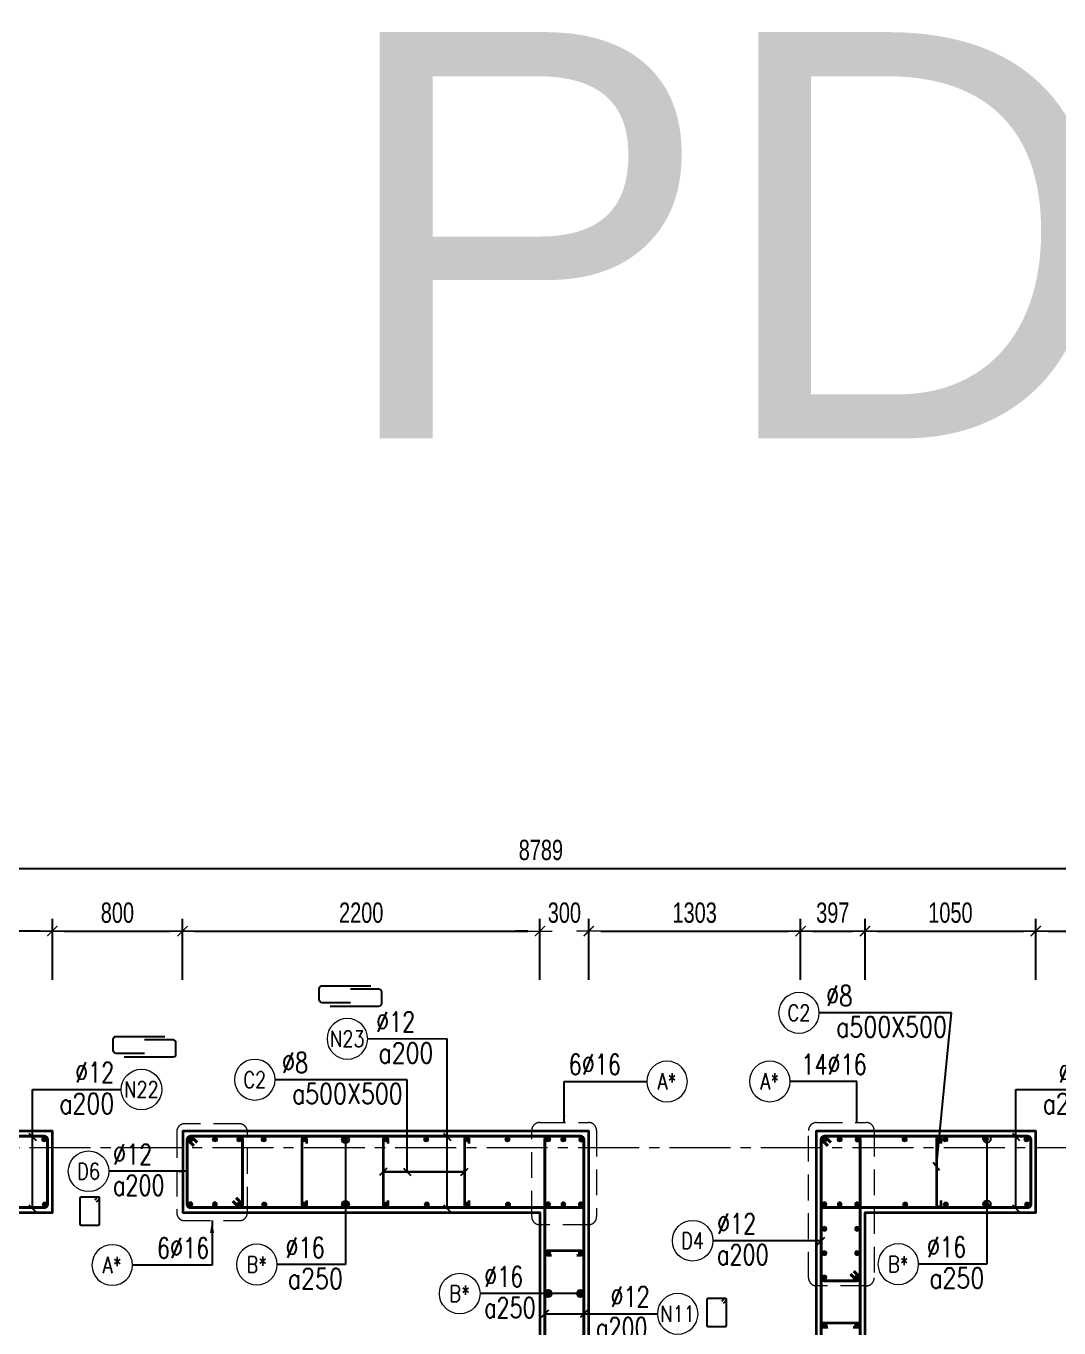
# Model space of a CAD drawing. Header units: millimetres. Extents: x 738475 to 1279438, y -34239 to 156422.
# Drawn here: x 1065510 to 1071865, y 109788 to 117798 of the extents above; entities that cross this region are included whole.
import ezdxf
from ezdxf.enums import TextEntityAlignment as Align

# ---------------------------------------------------------------- set-up
doc = ezdxf.new("R2010")
doc.units = ezdxf.units.MM
doc.header["$MEASUREMENT"] = 0
doc.linetypes.add('HIDDEN2', pattern=[4.7625, 3.175, -1.5875])
doc.linetypes.add('HT_Grid$0$CENTER2', pattern=[1.125, 0.75, -0.125, 0.125, -0.125])
doc.layers.get('0').update_dxf_attribs({"lineweight": 20})
doc.layers.get('Defpoints').update_dxf_attribs({"color": 151, "lineweight": 9})
for name, color, linetype, lineweight in [('HT_Grid$0$NDC_S_AXIS', 5, 'HT_Grid$0$CENTER2', 13), ('KC-LEADER', 153, 'Continuous', 18), ('KC-THEP', 6, 'Continuous', 40), ('NDC_S_DIM', 1, 'Continuous', 15), ('NDC_S_ENG TEXT', 2, 'Continuous', 20), ('NDC_S_HIDDEN', 8, 'HIDDEN2', 13), ('NDC_S_LEADER', 1, 'Continuous', 15), ('NDC_S_REBAR', 4, 'Continuous', 35), ('NDC_S_STIRRUP', 4, 'Continuous', 40), ('NDC_S_VN TEXT', 7, 'Continuous', 20), ('NDC_S_WALL', 6, 'Continuous', 35), ('OF_Core wall_1.2(B1-19F)$0$NDC_S_WALL', 6, 'Continuous', 35)]:
    doc.layers.add(name, color=color, linetype=linetype, lineweight=lineweight)
doc.layers.add('Leader', color=6, linetype='Continuous')
doc.layers.add('Ligature', color=1, linetype='Continuous')
doc.styles.add('NDC_ARIAL', font='arial.ttf', dxfattribs={"width": 0.85})
doc.styles.add('NDC_DIM', font='', dxfattribs={"width": 0.75})
doc.styles.add('NDC_EN TXT', font='romans.shx', dxfattribs={"width": 0.8})
doc.styles.get("Standard").update_dxf_attribs({"font": 'arial.ttf'})
doc.styles.get('NDC_DIM').set_extended_font_data('Dotum')
doc.dimstyles.new('NDC_1-50', dxfattribs={"dimscale": 50, "dimtxt": 2.5, "dimasz": 1, "dimexe": 1.5, "dimexo": 0, "dimgap": 0.8, "dimtad": 1, "dimdec": 0, "dimdsep": 46, "dimtxsty": 'NDC_ARIAL', "dimblk": 'DIMMARK', "dimcen": 49999.938995, "dimdle": 1.5, "dimclrd": 1, "dimclre": 1, "dimclrt": 3, "dimadec": 0, "dimazin": 0, "dimtfac": 1, "dimtdec": 0, "dimtix": 1, "dimtmove": 2, "dimatfit": 3, "dimfxl": 1, "dimarcsym": 0})
doc.dimstyles.new('NDC_dim_30', dxfattribs={"dimscale": 30, "dimtxt": 2.5, "dimasz": 1.5, "dimexe": 1.5, "dimexo": 2.5, "dimgap": 1, "dimtad": 1, "dimdec": 0, "dimzin": 0, "dimdsep": 46, "dimtxsty": 'NDC_DIM', "dimblk": 'DIMMARK', "dimcen": 0.09, "dimdle": 1.2, "dimclrd": 1, "dimclre": 1, "dimclrt": 3, "dimadec": 0, "dimazin": 0, "dimtfac": 1, "dimtdec": 0, "dimtix": 1, "dimtofl": 0, "dimtmove": 0, "dimatfit": 3, "dimfxl": 6, "dimfxlon": 1, "dimtolj": 1, "dimtzin": 0, "dimarcsym": 0})
doc.dimstyles.new('NDC_dim_50', dxfattribs={"dimscale": 50, "dimtxt": 2.5, "dimasz": 1.5, "dimexe": 1.5, "dimexo": 2.5, "dimgap": 1, "dimtad": 1, "dimdec": 0, "dimzin": 0, "dimdsep": 46, "dimtxsty": 'NDC_DIM', "dimblk": 'DIMMARK', "dimcen": 0.09, "dimdle": 1.2, "dimclrd": 1, "dimclre": 1, "dimclrt": 3, "dimadec": 0, "dimazin": 0, "dimtfac": 1, "dimtdec": 0, "dimtix": 1, "dimtofl": 0, "dimtmove": 0, "dimatfit": 3, "dimfxl": 6, "dimfxlon": 1, "dimtolj": 1, "dimtzin": 0, "dimarcsym": 0})

# ---------------------------------------------------------------- blocks, each defined once
blk = doc.blocks.new('THEP')
at = {"layer": 'KC-LEADER', "color": 6}
blk.add_circle((0, 0), 14, dxfattribs=at)
at = {"layer": 'KC-THEP'}
for p, q in [((-14, 0), (14, 0)), ((9.9, 9.9), (-9.9, -9.9)), ((-9.9, 9.9), (9.9, -9.9)), ((0, 14), (0, -14))]:
    blk.add_line(p, q, dxfattribs=at)
blk = doc.blocks.new('DIMMARK')
at = {"layer": 'NDC_S_DIM', "color": 1}
blk.add_line((-1.5, 0), (1, 0), dxfattribs=at)
at = {"layer": 'NDC_S_DIM', "color": 2, "const_width": 0.1}
blk.add_lwpolyline([(-0.42, -0.42), (0.42, 0.42)], dxfattribs=at)
blk = doc.blocks.new('*U10')
blk.add_circle((2.5, 0), 2.5)
at = {"layer": 'NDC_S_VN TEXT', "color": 3, "style": 'NDC_EN TXT'}
for tag, width, p in [('DK2', 0.75, (-0.85, 0.85)), ('KC2', 0.8, (-0.85, -2.97))]:
    blk.add_attdef(tag, text='', height=2.5, dxfattribs=dict(at, width=width)).set_placement(p, align=Align.RIGHT)
at = {"layer": 'NDC_S_VN TEXT', "color": 7, "style": 'NDC_EN TXT', "width": 0.8}
blk.add_attdef('SH3', text='', height=2, dxfattribs=at).set_placement((2.5, 0), align=Align.MIDDLE)
blk = doc.blocks.new('*U13')
blk.add_circle((-2.5, 0), 2.5)
at = {"layer": 'NDC_S_VN TEXT', "color": 3, "style": 'NDC_EN TXT', "width": 0.75}
blk.add_attdef('DK1', (0.5, 0.85), '', height=2.5, dxfattribs=at)
at = {"layer": 'NDC_S_VN TEXT', "color": 7, "style": 'NDC_EN TXT', "width": 0.8}
blk.add_attdef('SH2', text='', height=2, dxfattribs=at).set_placement((-2.5, 0), align=Align.MIDDLE)
blk = doc.blocks.new('*U11')
blk.add_circle((-2.5, 0), 2.5)
at = {"layer": 'NDC_S_VN TEXT', "color": 3, "style": 'NDC_EN TXT', "width": 0.75}
for tag, p in [('DK1', (0.5, 0.85)), ('KC1', (0.5, -2.97))]:
    blk.add_attdef(tag, p, '', height=2.5, dxfattribs=at)
at = {"layer": 'NDC_S_VN TEXT', "color": 7, "style": 'NDC_EN TXT', "width": 0.8}
blk.add_attdef('SH2', text='', height=2, dxfattribs=at).set_placement((-2.5, 0), align=Align.MIDDLE)
blk = doc.blocks.new('*D1025')
at = {"layer": 'Defpoints', "color": 0, "transparency": 16777216}
for p in [(1068971.7, 112229.5), (1068671.7, 110497.8), (1068971.7, 110497.8)]:
    blk.add_point(p, dxfattribs=at)
at = {"layer": 'NDC_S_DIM', "color": 1, "lineweight": -2, "transparency": 16777216}
for p, q in [((1068596.7, 112229.5), (1068521.7, 112229.5)), ((1068671.7, 111929.5), (1068671.7, 112304.5)), ((1068971.7, 111929.5), (1068971.7, 112304.5)), ((1069046.7, 112229.5), (1069121.7, 112229.5))]:
    blk.add_line(p, q, dxfattribs=at)
at = {"layer": 'NDC_S_DIM', "color": 1, "lineweight": -2, "transparency": 16777216, "xscale": 75, "yscale": 75, "zscale": 75}
blk.add_blockref('DIMMARK', (1068671.7, 112229.5), dxfattribs=at)
at = {"layer": 'NDC_S_DIM', "color": 1, "lineweight": -2, "transparency": 16777216, "xscale": 75, "yscale": 75, "zscale": 75, "rotation": 180}
blk.add_blockref('DIMMARK', (1068971.7, 112229.5), dxfattribs=at)
at = {"layer": 'NDC_S_DIM', "color": 3, "transparency": 16777216, "insert": (1068821.7, 112342.1), "char_height": 125, "attachment_point": 5, "style": 'NDC_DIM'}
blk.add_mtext('\\A1;300', dxfattribs=at)
blk = doc.blocks.new('*D1160')
at = {"layer": 'Defpoints', "color": 0, "transparency": 16777216}
for p in [(1066472, 112229.5), (1065671.7, 110967.8), (1066472, 110967.8)]:
    blk.add_point(p, dxfattribs=at)
at = {"layer": 'NDC_S_DIM', "color": 1, "lineweight": -2, "transparency": 16777216}
for p, q in [((1065671.7, 111929.5), (1065671.7, 112304.5)), ((1065746.7, 112229.5), (1066397, 112229.5)), ((1066472, 111929.5), (1066472, 112304.5))]:
    blk.add_line(p, q, dxfattribs=at)
at = {"layer": 'NDC_S_DIM', "color": 1, "lineweight": -2, "transparency": 16777216, "xscale": 75, "yscale": 75, "zscale": 75, "rotation": 180}
blk.add_blockref('DIMMARK', (1065671.7, 112229.5), dxfattribs=at)
at = {"layer": 'NDC_S_DIM', "color": 1, "lineweight": -2, "transparency": 16777216, "xscale": 75, "yscale": 75, "zscale": 75}
blk.add_blockref('DIMMARK', (1066472, 112229.5), dxfattribs=at)
at = {"layer": 'NDC_S_DIM', "color": 3, "transparency": 16777216, "insert": (1066071.8, 112342.1), "char_height": 125, "attachment_point": 5, "style": 'NDC_DIM'}
blk.add_mtext('\\A1;800', dxfattribs=at)
blk = doc.blocks.new('*D1026')
at = {"layer": 'Defpoints', "color": 0, "transparency": 16777216}
for p in [(1068671.7, 112229.5), (1066472, 110967.8), (1068671.7, 110497.8)]:
    blk.add_point(p, dxfattribs=at)
at = {"layer": 'NDC_S_DIM', "color": 1, "lineweight": -2, "transparency": 16777216}
for p, q in [((1066472, 111929.5), (1066472, 112304.5)), ((1066547, 112229.5), (1068596.7, 112229.5)), ((1068671.7, 111929.5), (1068671.7, 112304.5))]:
    blk.add_line(p, q, dxfattribs=at)
at = {"layer": 'NDC_S_DIM', "color": 1, "lineweight": -2, "transparency": 16777216, "xscale": 75, "yscale": 75, "zscale": 75, "rotation": 180}
blk.add_blockref('DIMMARK', (1066472, 112229.5), dxfattribs=at)
at = {"layer": 'NDC_S_DIM', "color": 1, "lineweight": -2, "transparency": 16777216, "xscale": 75, "yscale": 75, "zscale": 75}
blk.add_blockref('DIMMARK', (1068671.7, 112229.5), dxfattribs=at)
at = {"layer": 'NDC_S_DIM', "color": 3, "transparency": 16777216, "insert": (1067571.8, 112342.1), "char_height": 125, "attachment_point": 5, "style": 'NDC_DIM'}
blk.add_mtext('\\A1;2200', dxfattribs=at)
blk = doc.blocks.new('*D1161')
at = {"layer": 'Defpoints', "color": 0, "transparency": 16777216}
for p in [(1073071.7, 112615.3), (1073071.7, 111712.3), (1064282.8, 110918.1)]:
    blk.add_point(p, dxfattribs=at)
at = {"layer": 'NDC_S_DIM', "color": 1, "lineweight": -2, "transparency": 16777216}
for p, q in [((1064282.8, 112315.3), (1064282.8, 112690.3)), ((1073071.7, 112315.3), (1073071.7, 112690.3)), ((1064357.8, 112615.3), (1072996.7, 112615.3))]:
    blk.add_line(p, q, dxfattribs=at)
at = {"layer": 'NDC_S_DIM', "color": 1, "lineweight": -2, "transparency": 16777216, "xscale": 75, "yscale": 75, "zscale": 75, "rotation": 180}
blk.add_blockref('DIMMARK', (1064282.8, 112615.3), dxfattribs=at)
at = {"layer": 'NDC_S_DIM', "color": 1, "lineweight": -2, "transparency": 16777216, "xscale": 75, "yscale": 75, "zscale": 75}
blk.add_blockref('DIMMARK', (1073071.7, 112615.3), dxfattribs=at)
at = {"layer": 'NDC_S_DIM', "color": 3, "transparency": 16777216, "insert": (1068677.2, 112727.9), "char_height": 125, "attachment_point": 5, "style": 'NDC_DIM'}
blk.add_mtext('\\A1;8789', dxfattribs=at)
blk = doc.blocks.new('*D1164')
at = {"layer": 'Defpoints', "color": 0, "ltscale": 200, "transparency": 16777216}
for p in [(1064771.7, 112229.5), (1065671.7, 110967.8), (1064771.7, 110497.8)]:
    blk.add_point(p, dxfattribs=at)
at = {"layer": 'NDC_S_DIM', "color": 1, "lineweight": -2, "ltscale": 200, "transparency": 16777216}
for p, q in [((1064771.7, 111929.5), (1064771.7, 112304.5)), ((1065596.7, 112229.5), (1064846.7, 112229.5)), ((1065671.7, 111929.5), (1065671.7, 112304.5))]:
    blk.add_line(p, q, dxfattribs=at)
at = {"layer": 'NDC_S_DIM', "color": 1, "lineweight": -2, "ltscale": 200, "transparency": 16777216, "xscale": 75, "yscale": 75, "zscale": 75, "rotation": 180}
blk.add_blockref('DIMMARK', (1064771.7, 112229.5), dxfattribs=at)
at = {"layer": 'NDC_S_DIM', "color": 1, "lineweight": -2, "ltscale": 200, "transparency": 16777216, "xscale": 75, "yscale": 75, "zscale": 75}
blk.add_blockref('DIMMARK', (1065671.7, 112229.5), dxfattribs=at)
at = {"layer": 'NDC_S_DIM', "color": 3, "ltscale": 200, "transparency": 16777216, "insert": (1065221.7, 112342.1), "char_height": 125, "attachment_point": 5, "style": 'NDC_DIM'}
blk.add_mtext('\\A1;900', dxfattribs=at)
blk = doc.blocks.new('*U57')
at = {"layer": 'KC-THEP', "rotation": 9.66856443638095}
for p in [(-1.8, 200), (1.8, -200)]:
    blk.add_blockref('THEP', p, dxfattribs=at)
blk = doc.blocks.new('*U58')
at = {"layer": 'NDC_S_HIDDEN', "color": 0, "linetype": 'ByBlock', "lineweight": -2, "transparency": 16777216}
for p in [(0, 0), (250, 0), (500, 0), (750, 0)]:
    blk.add_blockref('*U57', p, dxfattribs=at)
blk = doc.blocks.new('A$C72321851')
at = {"layer": 'Ligature'}
for points in [[(-60.9, -129.3), (-60.9, 170.9, -0.414214), (-43.3, 188.5), (25.8, 188.5, -0.414214), (43.4, 170.9), (43.4, -4.3)], [(-39.7, -4.3), (-39.7, -179.5, 0.414214), (-22.1, -197.1), (47, -197.1, 0.414214), (64.6, -179.5), (64.6, 120.7)]]:
    blk.add_lwpolyline(points, format="xyb", dxfattribs=at)
blk = doc.blocks.new('*U9')
blk.add_circle((2.5, 0), 2.5)
at = {"layer": 'NDC_S_VN TEXT', "color": 3, "style": 'NDC_EN TXT', "width": 0.75}
blk.add_attdef('DK2', text='', height=2.5, dxfattribs=at).set_placement((-0.85, 0.85), align=Align.RIGHT)
at = {"layer": 'NDC_S_VN TEXT', "color": 7, "style": 'NDC_EN TXT', "width": 0.8}
blk.add_attdef('SH3', text='', height=2, dxfattribs=at).set_placement((2.5, 0), align=Align.MIDDLE)
blk = doc.blocks.new('*D1024')
at = {"layer": 'Defpoints', "color": 0, "ltscale": 200, "transparency": 16777216}
for p in [(1070274.8, 112229.5), (1070274.8, 110901.5), (1068971.7, 110497.8)]:
    blk.add_point(p, dxfattribs=at)
at = {"layer": 'NDC_S_DIM', "color": 1, "lineweight": -2, "ltscale": 200, "transparency": 16777216}
for p, q in [((1068971.7, 111929.5), (1068971.7, 112304.5)), ((1069046.7, 112229.5), (1070199.8, 112229.5)), ((1070274.8, 111929.5), (1070274.8, 112304.5))]:
    blk.add_line(p, q, dxfattribs=at)
at = {"layer": 'NDC_S_DIM', "color": 1, "lineweight": -2, "ltscale": 200, "transparency": 16777216, "xscale": 75, "yscale": 75, "zscale": 75, "rotation": 180}
blk.add_blockref('DIMMARK', (1068971.7, 112229.5), dxfattribs=at)
at = {"layer": 'NDC_S_DIM', "color": 1, "lineweight": -2, "ltscale": 200, "transparency": 16777216, "xscale": 75, "yscale": 75, "zscale": 75}
blk.add_blockref('DIMMARK', (1070274.8, 112229.5), dxfattribs=at)
at = {"layer": 'NDC_S_DIM', "color": 3, "ltscale": 200, "transparency": 16777216, "insert": (1069623.2, 112342.1), "char_height": 125, "attachment_point": 5, "style": 'NDC_DIM'}
blk.add_mtext('\\A1;1303', dxfattribs=at)
blk = doc.blocks.new('*D1166')
at = {"layer": 'Defpoints', "color": 0, "ltscale": 200, "transparency": 16777216}
for p in [(1070671.7, 112229.5), (1070274.8, 110901.5), (1070671.7, 110497.8)]:
    blk.add_point(p, dxfattribs=at)
at = {"layer": 'NDC_S_DIM', "color": 1, "lineweight": -2, "ltscale": 200, "transparency": 16777216}
for p, q in [((1070274.8, 111929.5), (1070274.8, 112304.5)), ((1070349.8, 112229.5), (1070596.7, 112229.5)), ((1070671.7, 111929.5), (1070671.7, 112304.5))]:
    blk.add_line(p, q, dxfattribs=at)
at = {"layer": 'NDC_S_DIM', "color": 1, "lineweight": -2, "ltscale": 200, "transparency": 16777216, "xscale": 75, "yscale": 75, "zscale": 75, "rotation": 180}
blk.add_blockref('DIMMARK', (1070274.8, 112229.5), dxfattribs=at)
at = {"layer": 'NDC_S_DIM', "color": 1, "lineweight": -2, "ltscale": 200, "transparency": 16777216, "xscale": 75, "yscale": 75, "zscale": 75}
blk.add_blockref('DIMMARK', (1070671.7, 112229.5), dxfattribs=at)
at = {"layer": 'NDC_S_DIM', "color": 3, "ltscale": 200, "transparency": 16777216, "insert": (1070473.2, 112342.1), "char_height": 125, "attachment_point": 5, "style": 'NDC_DIM'}
blk.add_mtext('\\A1;397', dxfattribs=at)
blk = doc.blocks.new('*D1167')
at = {"layer": 'Defpoints', "color": 0, "ltscale": 200, "transparency": 16777216}
for p in [(1071721.7, 112229.5), (1070671.7, 110497.8), (1071721.7, 110497.8)]:
    blk.add_point(p, dxfattribs=at)
at = {"layer": 'NDC_S_DIM', "color": 1, "lineweight": -2, "ltscale": 200, "transparency": 16777216}
for p, q in [((1070671.7, 111929.5), (1070671.7, 112304.5)), ((1070746.7, 112229.5), (1071646.7, 112229.5)), ((1071721.7, 111929.5), (1071721.7, 112304.5))]:
    blk.add_line(p, q, dxfattribs=at)
at = {"layer": 'NDC_S_DIM', "color": 1, "lineweight": -2, "ltscale": 200, "transparency": 16777216, "xscale": 75, "yscale": 75, "zscale": 75, "rotation": 180}
blk.add_blockref('DIMMARK', (1070671.7, 112229.5), dxfattribs=at)
at = {"layer": 'NDC_S_DIM', "color": 1, "lineweight": -2, "ltscale": 200, "transparency": 16777216, "xscale": 75, "yscale": 75, "zscale": 75}
blk.add_blockref('DIMMARK', (1071721.7, 112229.5), dxfattribs=at)
at = {"layer": 'NDC_S_DIM', "color": 3, "ltscale": 200, "transparency": 16777216, "insert": (1071196.7, 112342.1), "char_height": 125, "attachment_point": 5, "style": 'NDC_DIM'}
blk.add_mtext('\\A1;1050', dxfattribs=at)
blk = doc.blocks.new('*D1168')
at = {"layer": 'Defpoints', "color": 0, "ltscale": 200, "transparency": 16777216}
for p in [(1072521.7, 112229.5), (1071721.7, 110497.8), (1072521.7, 110497.8)]:
    blk.add_point(p, dxfattribs=at)
at = {"layer": 'NDC_S_DIM', "color": 1, "lineweight": -2, "ltscale": 200, "transparency": 16777216}
for p, q in [((1071721.7, 111929.5), (1071721.7, 112304.5)), ((1071796.7, 112229.5), (1072446.7, 112229.5)), ((1072521.7, 111929.5), (1072521.7, 112304.5))]:
    blk.add_line(p, q, dxfattribs=at)
at = {"layer": 'NDC_S_DIM', "color": 1, "lineweight": -2, "ltscale": 200, "transparency": 16777216, "xscale": 75, "yscale": 75, "zscale": 75, "rotation": 180}
blk.add_blockref('DIMMARK', (1071721.7, 112229.5), dxfattribs=at)
at = {"layer": 'NDC_S_DIM', "color": 1, "lineweight": -2, "ltscale": 200, "transparency": 16777216, "xscale": 75, "yscale": 75, "zscale": 75}
blk.add_blockref('DIMMARK', (1072521.7, 112229.5), dxfattribs=at)
at = {"layer": 'NDC_S_DIM', "color": 3, "ltscale": 200, "transparency": 16777216, "insert": (1072121.7, 112342.1), "char_height": 125, "attachment_point": 5, "style": 'NDC_DIM'}
blk.add_mtext('\\A1;800', dxfattribs=at)

msp = doc.modelspace()

# ---------------------------------------------------------------- linework, layer by layer
at = {"layer": 'HT_Grid$0$NDC_S_AXIS', "ltscale": 500}
msp.add_line((1062156.128, 110897.806), (1078402.583, 110897.806), dxfattribs=at)
at = {"layer": 'Ligature'}
for points in [[(1065943.701, 110563.102), (1065959.667, 110579.068, 0.66817864), (1065953.894, 110593.006), (1065849.265, 110593.006, 0.41421356), (1065841.1, 110584.841), (1065841.1, 110427.733, 0.41421356), (1065849.265, 110419.569), (1065953.894, 110419.569, 0.41421356), (1065962.059, 110427.733), (1065962.059, 110584.841, 0.66817864), (1065948.12, 110590.614), (1065932.154, 110574.649)], [(1069800.778, 109939.74), (1069816.744, 109955.706, 0.66817864), (1069810.971, 109969.644), (1069706.342, 109969.644, 0.41421356), (1069698.177, 109961.479), (1069698.177, 109804.372, 0.41421356), (1069706.342, 109796.207), (1069810.971, 109796.207, 0.41421356), (1069819.135, 109804.372), (1069819.135, 109961.479, 0.66817864), (1069805.197, 109967.253), (1069789.231, 109951.287)]]:
    msp.add_lwpolyline(points, format="xyb", dxfattribs=at)
at = {"layer": 'NDC_S_HIDDEN', "ltscale": 50}
for points in [[(1066821.673, 111043.964), (1066486.448, 111043.964, 0.41421356), (1066436.448, 110993.964), (1066436.448, 110497.806, 0.41421356), (1066486.448, 110447.806), (1066821.673, 110447.806, 0.41421356), (1066871.673, 110497.806), (1066871.673, 110993.964, 0.41421356)], [(1068670.512, 111051.634), (1068970.112, 111051.634, -0.41421356), (1069020.112, 111001.634), (1069020.112, 110472.836, -0.41421356), (1068970.112, 110422.836), (1068670.512, 110422.836, -0.41421356), (1068620.512, 110472.836), (1068620.512, 111001.634, -0.41421356)], [(1070373.616, 111051.634), (1070678.262, 111051.634, -0.41421356), (1070728.262, 111001.634), (1070728.262, 110096.408, -0.41421356), (1070678.262, 110046.408), (1070373.616, 110046.408, -0.41421356), (1070323.616, 110096.408), (1070323.616, 111001.634, -0.41421356)]]:
    msp.add_lwpolyline(points, format="xyb", close=True, dxfattribs=at)
at = {"layer": 'NDC_S_REBAR'}
for points in [[(1067236.673, 110922.806), (1067236.673, 110947.806, 1), (1067206.673, 110947.806), (1067206.673, 110547.806, 1), (1067236.673, 110547.806), (1067236.673, 110572.806)], [(1067736.673, 110922.806), (1067736.673, 110947.806, 1), (1067706.673, 110947.806), (1067706.673, 110547.806, 1), (1067736.673, 110547.806), (1067736.673, 110572.806)], [(1068236.673, 110922.806), (1068236.673, 110947.806, 1), (1068206.673, 110947.806), (1068206.673, 110547.806, 1), (1068236.673, 110547.806), (1068236.673, 110572.806)], [(1071140.185, 110922.806), (1071140.185, 110947.806, 1), (1071110.185, 110947.806), (1071110.185, 110547.806, 1), (1071140.185, 110547.806), (1071140.185, 110572.806)], [(1068742.224, 110234.052), (1068717.224, 110234.052, -1), (1068717.224, 110264.052), (1068924.248, 110264.052, -1), (1068924.248, 110234.052), (1068899.248, 110234.052)], [(1070442.224, 109789.786), (1070417.224, 109789.786, -1), (1070417.224, 109819.786), (1070624.248, 109819.786, -1), (1070624.248, 109789.786), (1070599.248, 109789.786)]]:
    msp.add_lwpolyline(points, format="xyb", dxfattribs=at)
at = {"layer": 'NDC_S_STIRRUP'}
for points in [[(1064361.673, 110927.806), (1064321.673, 110967.806, 0.41421356), (1064301.673, 110947.806), (1064301.673, 110547.806, 0.41421356), (1064321.673, 110527.806), (1065621.673, 110527.806, 0.41421356), (1065641.673, 110547.806), (1065641.673, 110947.806, 0.41421356), (1065621.673, 110967.806), (1064321.673, 110967.806, 0.41421356), (1064301.673, 110947.806), (1064341.673, 110907.806)], [(1066561.673, 110927.806), (1066521.673, 110967.806, 0.41421356), (1066501.673, 110947.806), (1066501.673, 110547.806, 0.41421356), (1066521.673, 110527.806), (1068921.673, 110527.806, 0.41421356), (1068941.673, 110547.806), (1068941.673, 110947.806, 0.41421356), (1068921.673, 110967.806), (1066521.673, 110967.806, 0.41421356), (1066501.673, 110947.806), (1066541.673, 110907.806)], [(1066801.673, 110587.806), (1066841.673, 110547.806, -0.41421356), (1066821.673, 110527.806), (1066521.673, 110527.806, -0.41421356), (1066501.673, 110547.806), (1066501.673, 110947.806, -0.41421356), (1066521.673, 110967.806), (1066821.673, 110967.806, -0.41421356), (1066841.673, 110947.806), (1066841.673, 110547.806, -0.41421356), (1066821.673, 110527.806), (1066781.673, 110567.806)], [(1068901.673, 108587.806), (1068941.673, 108547.806, -0.41421356), (1068921.673, 108527.806), (1068721.673, 108527.806, -0.41421356), (1068701.673, 108547.806), (1068701.673, 110947.806, -0.41421356), (1068721.673, 110967.806), (1068921.673, 110967.806, -0.41421356), (1068941.673, 110947.806), (1068941.673, 108547.806, -0.41421356), (1068921.673, 108527.806), (1068881.673, 108567.806)], [(1070601.673, 103787.806), (1070641.673, 103747.806, -0.41421356), (1070621.673, 103727.806), (1070421.673, 103727.806, -0.41421356), (1070401.673, 103747.806), (1070401.673, 110947.806, -0.41421356), (1070421.673, 110967.806), (1070621.673, 110967.806, -0.41421356), (1070641.673, 110947.806), (1070641.673, 103747.806, -0.41421356), (1070621.673, 103727.806), (1070581.673, 103767.806)], [(1070601.783, 110137.806), (1070641.783, 110097.806, -0.41421356), (1070621.783, 110077.806), (1070421.783, 110077.806, -0.41421356), (1070401.783, 110097.806), (1070401.673, 110947.806, -0.41421356), (1070421.673, 110967.806), (1070621.673, 110967.806, -0.41421356), (1070641.673, 110947.806), (1070641.783, 110097.806, -0.41421356), (1070621.783, 110077.806), (1070581.783, 110117.806)], [(1070461.673, 110927.806), (1070421.673, 110967.806, 0.41421356), (1070401.673, 110947.806), (1070401.673, 110547.806, 0.41421356), (1070421.673, 110527.806), (1071671.673, 110527.806, 0.41421356), (1071691.673, 110547.806), (1071691.673, 110947.806, 0.41421356), (1071671.673, 110967.806), (1070421.673, 110967.806, 0.41421356), (1070401.673, 110947.806), (1070441.673, 110907.806)]]:
    msp.add_lwpolyline(points, format="xyb", dxfattribs=at)
at = {"layer": 'NDC_S_WALL'}
msp.add_lwpolyline([(1064271.673, 110997.806), (1064271.673, 101797.806), (1067771.673, 101797.806), (1067771.673, 102297.806), (1067771.673, 102297.806), (1067771.673, 103747.806), (1067471.673, 103747.806), (1067471.673, 103097.806), (1064771.673, 103097.806), (1064771.673, 108497.806), (1067471.673, 108497.806), (1067471.673, 107847.806), (1067771.673, 107847.806), (1067771.673, 108497.806), (1068971.673, 108497.806), (1068971.673, 110997.806), (1066474.013, 110997.806), (1066474.013, 110497.806), (1068671.673, 110497.806), (1068671.673, 108797.806), (1064771.673, 108797.806), (1064771.673, 110497.806), (1065671.673, 110497.806), (1065671.673, 110997.806)], close=True, dxfattribs=at)
msp.add_lwpolyline([(1073471.673, 108597.806), (1070671.673, 108597.806), (1070671.673, 110497.806), (1071721.673, 110497.806), (1071721.673, 110997.806), (1070371.673, 110997.806), (1070371.673, 110497.806), (1070371.673, 110497.806), (1070371.673, 103897.806), (1069621.673, 103897.806), (1069621.673, 103697.806), (1070671.673, 103697.806), (1070671.673, 108297.806), (1073471.673, 108297.806)], dxfattribs=at)

# ---------------------------------------------------------------- block references
at = {"layer": 'KC-THEP'}
for p, rotation in [((1065621.673, 110947.806), 9.66856443638095), ((1066521.673, 110947.806), 189.6685644363809), ((1066671.673, 110947.806), 189.6685644363809), ((1066821.673, 110947.806), 189.6685644363809), ((1066971.673, 110947.806), 9.66856443638095), ((1067221.673, 110947.806), 9.66856443638095), ((1067471.673, 110947.806), 9.66856443638095), ((1067721.673, 110947.806), 9.66856443638095), ((1067971.673, 110947.806), 9.66856443638095), ((1068221.673, 110947.806), 9.66856443638095), ((1068471.673, 110947.806), 9.66856443638095), ((1068721.673, 110947.806), 9.668564436380946), ((1068815.267, 110947.806), 9.668564436380946), ((1070421.673, 110947.806), 9.668564436380946), ((1070515.267, 110947.806), 9.668564436380946), ((1065625.185, 110547.806), 9.66856443638095), ((1066975.185, 110547.806), 9.66856443638095), ((1067225.185, 110547.806), 9.66856443638095), ((1067475.185, 110547.806), 9.66856443638095), ((1067725.185, 110547.806), 9.66856443638095), ((1067975.185, 110547.806), 9.66856443638095), ((1068225.185, 110547.806), 9.66856443638095), ((1068475.185, 110547.806), 9.66856443638095), ((1068721.701, 110249.052), 189.6685644363809), ((1068721.701, 109999.052), 189.6685644363809), ((1070421.701, 109804.786), 189.6685644363809)]:
    msp.add_blockref('THEP', p, dxfattribs=dict(at, rotation=rotation))
at = {"layer": 'KC-THEP', "xscale": -1}
for p, rotation in [((1068925.185, 110947.806), 170.331435563619), ((1070625.185, 110947.806), 170.331435563619), ((1066521.673, 110547.806), 350.3314355636191), ((1066671.673, 110547.806), 350.3314355636191), ((1066821.673, 110547.806), 350.3314355636191), ((1068721.673, 110547.806), 170.331435563619), ((1068815.267, 110547.806), 170.331435563619), ((1068921.673, 110547.806), 170.331435563619), ((1070421.673, 110547.806), 170.331435563619), ((1070515.267, 110547.806), 170.331435563619), ((1070621.673, 110547.806), 170.331435563619), ((1070421.673, 110397.806), 170.331435563619), ((1070621.673, 110397.806), 170.331435563619), ((1068921.673, 110249.353), 350.3314355636191), ((1070421.673, 110247.806), 170.331435563619), ((1070621.673, 110247.806), 170.331435563619), ((1070421.673, 110097.806), 170.331435563619), ((1070621.673, 110097.806), 170.331435563619), ((1068921.673, 109999.353), 350.3314355636191), ((1070621.673, 109805.086), 350.3314355636191)]:
    msp.add_blockref('THEP', p, dxfattribs=dict(at, rotation=rotation))
at = {"layer": 'Leader', "xscale": -1, "rotation": 270.0000000000001}
for p in [(1067510.192, 111828.407), (1066243.481, 111516.633)]:
    msp.add_blockref('A$C72321851', p, dxfattribs=at)
at = {"layer": 'NDC_S_HIDDEN'}
msp.add_blockref('*U58', (1070916.736, 110747.806), dxfattribs=at)
at = {"layer": 'NDC_S_VN TEXT'}
ref = msp.add_blockref('*U10', (1070389.963, 111726.392), dxfattribs=dict(at, xscale=-50, yscale=50, zscale=50))
ref.add_attrib('SH3', 'C2', dxfattribs={"color": 7, "height": 100, "style": 'NDC_EN TXT', "width": 0.8}).set_placement((1070264.963, 111726.392), align=Align.MIDDLE)
ref.add_attrib('DK2', '%%c8', dxfattribs={"color": 3, "height": 125, "style": 'NDC_EN TXT', "width": 0.75}).set_placement((1070593.177, 111768.667), align=Align.RIGHT)
ref.add_attrib('KC2', 'a500X500', dxfattribs={"color": 3, "height": 125, "style": 'NDC_EN TXT', "width": 0.8}).set_placement((1071175.32, 111577.765), align=Align.RIGHT)
ref = msp.add_blockref('*U10', (1067611.614, 111566.356), dxfattribs=dict(at, xscale=-50, yscale=50, zscale=50))
ref.add_attrib('SH3', 'N23', dxfattribs={"color": 7, "height": 100, "style": 'NDC_EN TXT', "width": 0.8}).set_placement((1067486.614, 111566.356), align=Align.MIDDLE)
ref.add_attrib('DK2', '%%C12', dxfattribs={"color": 3, "height": 125, "style": 'NDC_EN TXT', "width": 0.75}).set_placement((1067904.114, 111608.631), align=Align.RIGHT)
ref.add_attrib('KC2', 'a200', dxfattribs={"color": 3, "height": 125, "style": 'NDC_EN TXT', "width": 0.8}).set_placement((1068016.019, 111417.728), align=Align.RIGHT)
ref = msp.add_blockref('*U10', (1067041.887, 111315.149), dxfattribs=dict(at, xscale=-50, yscale=50, zscale=50))
ref.add_attrib('SH3', 'C2', dxfattribs={"color": 7, "height": 100, "style": 'NDC_EN TXT', "width": 0.8}).set_placement((1066916.887, 111315.149), align=Align.MIDDLE)
ref.add_attrib('DK2', '%%c8', dxfattribs={"color": 3, "height": 125, "style": 'NDC_EN TXT', "width": 0.75}).set_placement((1067245.101, 111357.424), align=Align.RIGHT)
ref.add_attrib('KC2', 'a500X500', dxfattribs={"color": 3, "height": 125, "style": 'NDC_EN TXT', "width": 0.8}).set_placement((1067827.244, 111166.522), align=Align.RIGHT)
ref = msp.add_blockref('*U13', (1069328.547, 111304.357), dxfattribs=dict(at, xscale=-50, yscale=50, zscale=50))
ref.add_attrib('SH2', 'A*', dxfattribs={"color": 7, "height": 100, "style": 'NDC_EN TXT', "width": 0.8}).set_placement((1069453.547, 111304.357), align=Align.MIDDLE)
ref.add_attrib('DK1', '6%%C16', (1068848.189, 111346.632), dxfattribs={"color": 3, "height": 125, "style": 'NDC_EN TXT', "width": 0.75})
ref = msp.add_blockref('*U9', (1070210.685, 111304.538), dxfattribs=dict(at, xscale=-50, yscale=50, zscale=50))
ref.add_attrib('SH3', 'A*', dxfattribs={"color": 7, "height": 100, "style": 'NDC_EN TXT', "width": 0.8}).set_placement((1070085.685, 111304.538), align=Align.MIDDLE)
ref.add_attrib('DK2', '14%%C16', dxfattribs={"color": 3, "height": 125, "style": 'NDC_EN TXT', "width": 0.75}).set_placement((1070681.756, 111346.813), align=Align.RIGHT)
at = {"layer": 'NDC_S_VN TEXT', "xscale": 50, "yscale": 50, "zscale": 50}
for name, p, values in [('*U10', (1066094.903, 111254.581), {'SH3': 'N22', 'DK2': '%%C12', 'KC2': 'a200'}), ('*U10', (1072144.903, 111254.581), {'SH3': 'N22', 'DK2': '%%C12', 'KC2': 'a200'}), ('*U11', (1066019.527, 110751.536), {'SH2': 'D6', 'DK1': '%%C12', 'KC1': 'a200'}), ('*U11', (1069735.904, 110324.478), {'SH2': 'D4', 'DK1': '%%C12', 'KC1': 'a200'}), ('*U11', (1068302.754, 109999.052), {'SH2': 'B*', 'DK1': '%%C16', 'KC1': 'a250'})]:
    msp.add_blockref(name, p, dxfattribs=at).add_auto_attribs(values)
at = {"layer": 'NDC_S_VN TEXT'}
ref = msp.add_blockref('*U9', (1066165.073, 110174.961), dxfattribs=dict(at, xscale=-50, yscale=50, zscale=50))
ref.add_attrib('SH3', 'A*', dxfattribs={"color": 7, "height": 100, "style": 'NDC_EN TXT', "width": 0.8}).set_placement((1066040.073, 110174.961), align=Align.MIDDLE)
ref.add_attrib('DK2', '6%%C16', dxfattribs={"color": 3, "height": 125, "style": 'NDC_EN TXT', "width": 0.75}).set_placement((1066636.144, 110217.236), align=Align.RIGHT)
ref = msp.add_blockref('*U10', (1067054.573, 110177.822), dxfattribs=dict(at, xscale=-50, yscale=50, zscale=50))
ref.add_attrib('SH3', 'B*', dxfattribs={"color": 7, "height": 100, "style": 'NDC_EN TXT', "width": 0.8}).set_placement((1066929.573, 110177.822), align=Align.MIDDLE)
ref.add_attrib('DK2', '%%C16', dxfattribs={"color": 3, "height": 125, "style": 'NDC_EN TXT', "width": 0.75}).set_placement((1067347.073, 110220.097), align=Align.RIGHT)
ref.add_attrib('KC2', 'a250', dxfattribs={"color": 3, "height": 125, "style": 'NDC_EN TXT', "width": 0.8}).set_placement((1067458.978, 110029.195), align=Align.RIGHT)
ref = msp.add_blockref('*U10', (1071000.997, 110180.28), dxfattribs=dict(at, xscale=-50, yscale=50, zscale=50))
ref.add_attrib('SH3', 'B*', dxfattribs={"color": 7, "height": 100, "style": 'NDC_EN TXT', "width": 0.8}).set_placement((1070875.997, 110180.28), align=Align.MIDDLE)
ref.add_attrib('DK2', '%%C16', dxfattribs={"color": 3, "height": 125, "style": 'NDC_EN TXT', "width": 0.75}).set_placement((1071293.497, 110222.555), align=Align.RIGHT)
ref.add_attrib('KC2', 'a250', dxfattribs={"color": 3, "height": 125, "style": 'NDC_EN TXT', "width": 0.8}).set_placement((1071405.402, 110031.652), align=Align.RIGHT)
ref = msp.add_blockref('*U11', (1069393.931, 109874.614), dxfattribs=dict(at, xscale=-50, yscale=50, zscale=50))
ref.add_attrib('SH2', 'N11', dxfattribs={"color": 7, "height": 100, "style": 'NDC_EN TXT', "width": 0.8}).set_placement((1069518.931, 109874.614), align=Align.MIDDLE)
ref.add_attrib('DK1', '%%C12', (1069105.539, 109916.889), dxfattribs={"color": 3, "height": 125, "style": 'NDC_EN TXT', "width": 0.75})
ref.add_attrib('KC1', 'a200', (1069016.253, 109725.987), dxfattribs={"color": 3, "height": 125, "style": 'NDC_EN TXT', "width": 0.75})

# ---------------------------------------------------------------- texts
at = {"layer": 'NDC_S_ENG TEXT'}
msp.add_text('PD-S-81.08', height=2500, dxfattribs=at).set_placement((1067398.317, 115260.75))

# ---------------------------------------------------------------- dimensions: what is measured, and where the dimension line sits
at = {"layer": 'NDC_S_DIM'}
dim = msp.add_linear_dim(base=(1073071.673, 112615.349), p1=(1064282.762, 110918.078), p2=(1073071.673, 111712.291), dimstyle='NDC_dim_50', dxfattribs=at)
dim.commit()
dim.dimension.update_dxf_attribs({"geometry": '*D1161', "text_midpoint": (1068677.217, 112727.934)})
at = {"layer": 'NDC_S_DIM', "ltscale": 200}
for base, p1, p2, picture, middle in [((1064771.673, 112229.481), (1065671.673, 110967.806), (1064771.673, 110497.806), '*D1164', (1065221.673, 112342.066)), ((1070274.777, 112229.481), (1068971.673, 110497.806), (1070274.777, 110901.487), '*D1024', (1069623.225, 112342.066)), ((1070671.673, 112229.481), (1070274.777, 110901.487), (1070671.673, 110497.806), '*D1166', (1070473.225, 112342.066)), ((1071721.673, 112229.481), (1070671.673, 110497.806), (1071721.673, 110497.806), '*D1167', (1071196.673, 112342.066)), ((1072521.673, 112229.481), (1071721.673, 110497.806), (1072521.673, 110497.806), '*D1168', (1072121.673, 112342.066))]:
    dim = msp.add_linear_dim(base=base, p1=p1, p2=p2, dimstyle='NDC_dim_50', override={"dimtmove": 1}, dxfattribs=at)
    dim.commit()
    dim.dimension.update_dxf_attribs({"geometry": picture, "text_midpoint": middle})
at = {"layer": 'NDC_S_DIM'}
for base, p1, p2, picture, middle in [((1066472.013, 112229.481), (1065671.673, 110967.806), (1066472.013, 110967.806), '*D1160', (1066071.843, 112342.066)), ((1068671.673, 112229.481), (1066472.013, 110967.806), (1068671.673, 110497.806), '*D1026', (1067571.843, 112342.066)), ((1068971.673, 112229.481), (1068671.673, 110497.806), (1068971.673, 110497.806), '*D1025', (1068821.673, 112342.066))]:
    dim = msp.add_linear_dim(base=base, p1=p1, p2=p2, dimstyle='NDC_dim_50', override={"dimtmove": 1}, dxfattribs=at)
    dim.commit()
    dim.dimension.update_dxf_attribs({"geometry": picture, "text_midpoint": middle})

# ---------------------------------------------------------------- leaders
at = {"layer": 'NDC_S_LEADER'}
for points, dimstyle, override in [([(1071110.185, 110782.475), (1071202.86, 111726.391), (1070389.963, 111726.391)], 'NDC_dim_30', {"dimtad": 0, "dimldrblk": 'Oblique'}), ([(1068099.826, 110522.602), (1068099.826, 111566.174), (1067611.609, 111565.301)], 'NDC_dim_30', {"dimtad": 0, "dimldrblk": 'Oblique'}), ([(1068099.826, 110962.602), (1068099.826, 111566.174), (1067611.609, 111565.301)], 'NDC_dim_30', {"dimtad": 0, "dimldrblk": 'Oblique'}), ([(1067854.783, 110747.806), (1067854.783, 111315.148), (1067041.887, 111315.148)], 'NDC_dim_30', {"dimtad": 0, "dimldrblk": 'Oblique'}), ([(1068820.312, 111051.634), (1068820.312, 111304.357), (1069328.547, 111304.357)], 'NDC_dim_30', {"dimtad": 0}), ([(1070620.312, 111051.634), (1070620.312, 111304.357), (1070210.685, 111304.538)], 'NDC_dim_30', {"dimtad": 0}), ([(1065550.164, 110522.673), (1065550.164, 111254.4), (1066094.902, 111254.4)], 'NDC_dim_30', {"dimtad": 0, "dimldrblk": 'Oblique'}), ([(1065550.164, 110962.673), (1065550.164, 111254.4), (1066094.902, 111254.4)], 'NDC_dim_30', {"dimtad": 0, "dimldrblk": 'Oblique'}), ([(1071600.164, 110522.673), (1071600.164, 111254.4), (1072144.902, 111254.4)], 'NDC_dim_30', {"dimtad": 0, "dimldrblk": 'Oblique'}), ([(1071600.164, 110962.673), (1071600.164, 111254.4), (1072144.902, 111254.4)], 'NDC_dim_30', {"dimtad": 0, "dimldrblk": 'Oblique'}), ([(1067475.185, 110947.534), (1067475.185, 110177.641), (1067054.573, 110177.641)], 'NDC_dim_30', {"dimgap": 1, "dimtad": 0, "dimldrblk": 'Origin'}), ([(1071421.608, 110949.992), (1071421.608, 110180.098), (1071000.997, 110180.098)], 'NDC_dim_30', {"dimgap": 1, "dimtad": 0, "dimldrblk": 'Origin'}), ([(1066501.673, 110751.536), (1066019.527, 110751.536)], 'NDC_1-50', {"dimgap": 0.8, "dimtad": 0}), ([(1067706.673, 110747.806), (1068206.673, 110747.806)], 'NDC_dim_30', {"dimtad": 0, "dimldrblk": 'Oblique'}), ([(1068206.673, 110747.806), (1067706.673, 110747.806)], 'NDC_dim_30', {"dimtad": 0, "dimldrblk": 'Oblique'}), ([(1067475.185, 110547.534), (1067475.185, 110177.641), (1067054.573, 110177.641)], 'NDC_dim_30', {"dimgap": 1, "dimtad": 0, "dimldrblk": 'Origin'}), ([(1071421.608, 110549.992), (1071421.608, 110180.098), (1071000.997, 110180.098)], 'NDC_dim_30', {"dimgap": 1, "dimtad": 0, "dimldrblk": 'Origin'}), ([(1070401.841, 110324.478), (1069733.829, 110324.478)], 'NDC_dim_30', {"dimtad": 0, "dimldrblk": 'Oblique'}), ([(1068921.673, 109999.353), (1068302.754, 109999.052)], 'NDC_dim_30', {"dimtad": 0, "dimldrblk": 'Origin'}), ([(1068721.701, 109999.052), (1068302.754, 109999.052)], 'NDC_dim_30', {"dimtad": 0, "dimldrblk": 'Origin'}), ([(1068701.673, 109874.433), (1069393.931, 109874.433)], 'NDC_dim_30', {"dimtad": 0, "dimldrblk": 'Oblique'}), ([(1068941.673, 109874.433), (1069393.931, 109874.433)], 'NDC_dim_30', {"dimtad": 0, "dimldrblk": 'Oblique'})]:
    msp.add_leader(points, dimstyle=dimstyle, override=override, dxfattribs=at)
at = {"layer": 'OF_Core wall_1.2(B1-19F)$0$NDC_S_WALL', "ltscale": 200}
msp.add_leader([(1066654.06, 110447.806), (1066654.06, 110174.961), (1066165.073, 110174.961)], dimstyle='NDC_dim_50', override={"dimgap": 1, "dimtad": 0}, dxfattribs=at)

doc.saveas('drawing.dxf')
